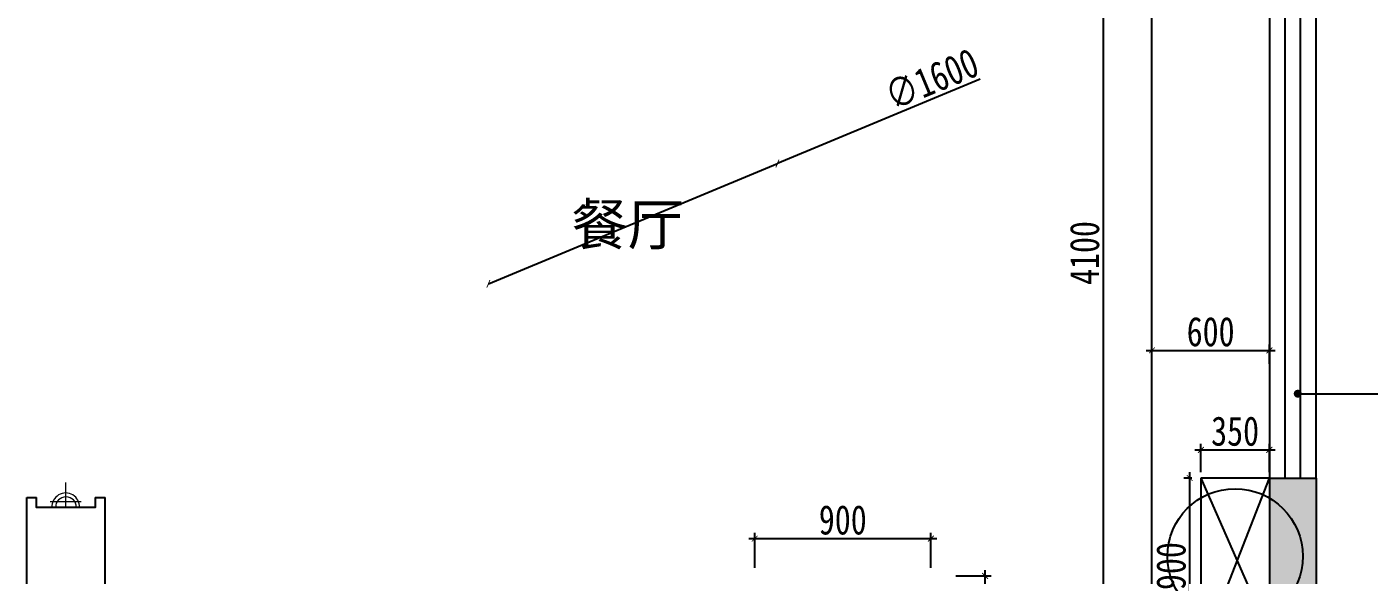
# Model space of a CAD drawing. Header units: millimetres. Extents: x -41640 to 3079702, y -5257903 to 68462.
# Drawn here: x -22671 to -15811, y 40711 to 43513 of the extents above; entities that cross this region are included whole.
import ezdxf

# ---------------------------------------------------------------- set-up
doc = ezdxf.new("R2010")
doc.units = ezdxf.units.MM
doc.header["$LTSCALE"] = 10
doc.layers.get('0').update_dxf_attribs({"color": 255})
doc.layers.get('Defpoints').update_dxf_attribs({"color": 255})
doc.layers.add('0008原建筑墙柱体', color=145, linetype='Continuous')
doc.layers.add('WALL', color=255, linetype='Continuous')
doc.layers.add('1综合天花【灯具图层】', color=50, linetype='Continuous', lineweight=13)
doc.styles.add('(图框)宋体', font='', dxfattribs={"width": 0.8})
doc.styles.get("Standard").update_dxf_attribs({"font": ''})
doc.styles.add('邓林', font='simhei.ttf')
doc.styles.get('(图框)宋体').set_extended_font_data('SimSun')
doc.styles.get('Standard').set_extended_font_data('SimSun')
doc.dimstyles.get("Standard").update_dxf_attribs({"dimtxt": 0.18, "dimasz": 0.18, "dimexe": 0.18, "dimexo": 0.0625, "dimgap": 0.09, "dimtad": 0, "dimtih": 1, "dimtoh": 1, "dimdec": 4, "dimzin": 0, "dimdsep": 46, "dimtxsty": 'Standard', "dimcen": 0.09, "dimadec": 0, "dimazin": 0, "dimtfac": 1, "dimtdec": 4, "dimtofl": 0, "dimtmove": 0, "dimatfit": 3, "dimfxl": 1, "dimtolj": 1, "dimtzin": 0, "dimarcsym": 0})

# ---------------------------------------------------------------- blocks, each defined once
blk = doc.blocks.new('_ArchTick')
at = {"color": 0, "linetype": 'ByBlock', "const_width": 0.15}
blk.add_lwpolyline([(-0.5, -0.5), (0.5, 0.5)], dxfattribs=at)
blk = doc.blocks.new('*D593')
at = {"color": 250, "lineweight": -2}
for p, q in [((-17351.1, 45111.9), (-17351.1, 45291.9)), ((-16321.1, 45137), (-16321.1, 45291.9)), ((-17381.1, 45261.9), (-16291.1, 45261.9))]:
    blk.add_line(p, q, dxfattribs=at)
at = {"layer": 'Defpoints', "color": 0, "lineweight": 30}
for p in [(-16321.1, 45261.9), (-16321.1, 45107), (-17351.1, -5248517.4)]:
    blk.add_point(p, dxfattribs=at)
at = {"color": 250, "lineweight": -2, "xscale": 30, "yscale": 30, "zscale": 30, "rotation": 180}
blk.add_blockref('_ArchTick', (-17351.1, 45261.9), dxfattribs=at)
at = {"color": 250, "lineweight": -2, "xscale": 30, "yscale": 30, "zscale": 30}
blk.add_blockref('_ArchTick', (-16321.1, 45261.9), dxfattribs=at)
at = {"color": 45, "insert": (-16836.1, 45356.9), "char_height": 150, "attachment_point": 5, "style": '(图框)宋体', "bg_fill": 3, "box_fill_scale": 1.1, "bg_fill_color": 256, "bg_fill_true_color": 13158600, "bg_fill_transparency": 15141344}
blk.add_mtext('1030', dxfattribs=at)
blk = doc.blocks.new('_Dot')
at = {"color": 0, "linetype": 'ByBlock', "lineweight": -2}
blk.add_line((-0.5, 0), (-1, 0), dxfattribs=at)
at = {"color": 0, "linetype": 'ByBlock', "const_width": 0.5}
blk.add_lwpolyline([(-0.25, 0, 1), (0.25, 0, 1)], format="xyb", close=True, dxfattribs=at)
blk = doc.blocks.new('DOT')
at = {"color": 0, "linetype": 'ByBlock'}
blk.add_line((-0.35, 0), (-1, 0), dxfattribs=at)
at = {"color": 0, "linetype": 'ByBlock', "const_width": 0.35}
blk.add_lwpolyline([(-0.175, 0, 1), (0.175, 0, 1)], format="xyb", close=True, dxfattribs=at)
blk = doc.blocks.new('*D596')
at = {"color": 250, "lineweight": -2}
for p in [(-17799.4, 43245.5), (-20312.3, 42199.6)]:
    blk.add_line(p, (-18835.1, 42814.4), dxfattribs=at)
at = {"layer": 'Defpoints', "color": 0, "lineweight": 30}
for p in [(-18835.1, 42814.4, 0), (-20312.3, 42199.6, 0)]:
    blk.add_point(p, dxfattribs=at)
at = {"color": 250, "lineweight": -2, "xscale": 30, "yscale": 30, "zscale": 30}
for p, rotation in [((-18835.1, 42814.4), 202.5971647807374), ((-20312.3, 42199.6), 22.59716478073737)]:
    blk.add_blockref('_ArchTick', p, dxfattribs=dict(at, rotation=rotation))
at = {"color": 45, "insert": (-18046.6, 43245.5), "char_height": 150, "attachment_point": 5, "rotation": 22.59716, "style": '(图框)宋体', "bg_fill": 3, "box_fill_scale": 1.1, "bg_fill_color": 256, "bg_fill_true_color": 13158600, "bg_fill_transparency": 15141344}
blk.add_mtext('∅1600', dxfattribs=at)
blk = doc.blocks.new('*D597')
at = {"color": 250, "lineweight": -2}
for p, q in [((-17019.7, 44407), (-17199.7, 44407)), ((-17169.7, 44437), (-17169.7, 40277.4)), ((-17019.7, 40307.4), (-17199.7, 40307.4))]:
    blk.add_line(p, q, dxfattribs=at)
at = {"layer": 'Defpoints', "color": 0, "lineweight": 30}
for p in [(-16921.1, 44407), (-17169.7, 40307.4), (-16921.1, 40307.4)]:
    blk.add_point(p, dxfattribs=at)
at = {"color": 250, "lineweight": -2, "xscale": 30, "yscale": 30, "zscale": 30}
for p, rotation in [((-17169.7, 44407), 90), ((-17169.7, 40307.4), 270)]:
    blk.add_blockref('_ArchTick', p, dxfattribs=dict(at, rotation=rotation))
at = {"color": 45, "insert": (-17264.7, 42357.2), "char_height": 150, "attachment_point": 5, "rotation": 90, "style": '(图框)宋体', "bg_fill": 3, "box_fill_scale": 1.1, "bg_fill_color": 256, "bg_fill_true_color": 13158600, "bg_fill_transparency": 6370652}
blk.add_mtext('4100', dxfattribs=at)
blk = doc.blocks.new('*D599')
at = {"color": 250, "lineweight": -2}
for p, q in [((-16951.1, 41859.5), (-16291.1, 41859.5)), ((-16921.1, 41791.1), (-16921.1, 41889.5)), ((-16321.1, 41791.1), (-16321.1, 41889.5))]:
    blk.add_line(p, q, dxfattribs=at)
at = {"layer": 'Defpoints', "color": 0, "lineweight": 30}
for p in [(-16321.1, 41859.5), (-16921.1, 41761.1), (-16321.1, 41761.1)]:
    blk.add_point(p, dxfattribs=at)
at = {"color": 250, "lineweight": -2, "xscale": 30, "yscale": 30, "zscale": 30, "rotation": 180}
blk.add_blockref('_ArchTick', (-16921.1, 41859.5), dxfattribs=at)
at = {"color": 250, "lineweight": -2, "xscale": 30, "yscale": 30, "zscale": 30}
blk.add_blockref('_ArchTick', (-16321.1, 41859.5), dxfattribs=at)
at = {"color": 45, "insert": (-16621.1, 41954.5), "char_height": 150, "attachment_point": 5, "style": '(图框)宋体', "bg_fill": 3, "box_fill_scale": 1.1, "bg_fill_color": 256, "bg_fill_true_color": 13158600, "bg_fill_transparency": 14105748}
blk.add_mtext('600', dxfattribs=at)
blk = doc.blocks.new('*D466')
at = {"color": 250, "lineweight": -2}
for p, q in [((-16728, 40277.4), (-16728, 41237)), ((-16718, 41207), (-16758, 41207)), ((-16718, 40307.4), (-16758, 40307.4))]:
    blk.add_line(p, q, dxfattribs=at)
at = {"layer": 'Defpoints', "color": 0, "lineweight": 30}
for p in [(-16728, 41207), (-16688, 41207), (-16688, 40307.4, 0)]:
    blk.add_point(p, dxfattribs=at)
at = {"color": 250, "lineweight": -2, "xscale": 30, "yscale": 30, "zscale": 30}
for p, rotation in [((-16728, 41207), 90), ((-16728, 40307.4), 270)]:
    blk.add_blockref('_ArchTick', p, dxfattribs=dict(at, rotation=rotation))
at = {"color": 45, "insert": (-16823, 40757.2), "char_height": 150, "attachment_point": 5, "rotation": 90, "style": '(图框)宋体', "bg_fill": 3, "box_fill_scale": 1.1, "bg_fill_color": 256, "bg_fill_true_color": 13158600, "bg_fill_transparency": 14106264}
blk.add_mtext('900', dxfattribs=at)
blk = doc.blocks.new('*D600')
at = {"color": 250, "lineweight": -2}
for p, q in [((-16671.1, 41237), (-16671.1, 41381.1)), ((-16321.1, 41237), (-16321.1, 41381.1)), ((-16701.1, 41351.1), (-16291.1, 41351.1))]:
    blk.add_line(p, q, dxfattribs=at)
at = {"layer": 'Defpoints', "color": 0, "lineweight": 30}
for p in [(-16321.1, 41351.1), (-16671.1, 41207), (-16321.1, 41207)]:
    blk.add_point(p, dxfattribs=at)
at = {"color": 250, "lineweight": -2, "xscale": 30, "yscale": 30, "zscale": 30, "rotation": 180}
blk.add_blockref('_ArchTick', (-16671.1, 41351.1), dxfattribs=at)
at = {"color": 250, "lineweight": -2, "xscale": 30, "yscale": 30, "zscale": 30}
blk.add_blockref('_ArchTick', (-16321.1, 41351.1), dxfattribs=at)
at = {"color": 45, "insert": (-16496.1, 41446.1), "char_height": 150, "attachment_point": 5, "style": '(图框)宋体', "bg_fill": 3, "box_fill_scale": 1.1, "bg_fill_color": 256, "bg_fill_true_color": 13158600, "bg_fill_transparency": 14106264}
blk.add_mtext('350', dxfattribs=at)
blk = doc.blocks.new('*D649')
at = {"color": 250, "lineweight": -2}
for p, q in [((-17923.6, 40707), (-17743.6, 40707)), ((-17773.6, 39177), (-17773.6, 40737)), ((-17923.6, 39207), (-17743.6, 39207))]:
    blk.add_line(p, q, dxfattribs=at)
at = {"layer": 'Defpoints', "color": 0, "lineweight": 30}
for p in [(-18051.1, 40707, 0), (-17773.6, 40707), (-18051.1, 39207, 0)]:
    blk.add_point(p, dxfattribs=at)
at = {"color": 250, "lineweight": -2, "xscale": 30, "yscale": 30, "zscale": 30}
for p, rotation in [((-17773.6, 40707), 90), ((-17773.6, 39207), 270)]:
    blk.add_blockref('_ArchTick', p, dxfattribs=dict(at, rotation=rotation))
at = {"color": 45, "insert": (-17868.6, 39957), "char_height": 150, "attachment_point": 5, "rotation": 90, "style": '(图框)宋体', "bg_fill": 3, "box_fill_scale": 1.1, "bg_fill_color": 256, "bg_fill_true_color": 13158600, "bg_fill_transparency": 5537488}
blk.add_mtext('1500', dxfattribs=at)
blk = doc.blocks.new('*D650')
at = {"color": 250, "lineweight": -2}
for p, q in [((-18981.1, 40897.4), (-18021.1, 40897.4)), ((-18951.1, 40747.4), (-18951.1, 40927.4)), ((-18051.1, 40747.4), (-18051.1, 40927.4))]:
    blk.add_line(p, q, dxfattribs=at)
at = {"layer": 'Defpoints', "color": 0, "lineweight": 30}
for p in [(-18051.1, 40897.4), (-18951.1, 40707, 0), (-18051.1, 40707, 0)]:
    blk.add_point(p, dxfattribs=at)
at = {"color": 250, "lineweight": -2, "xscale": 30, "yscale": 30, "zscale": 30, "rotation": 180}
blk.add_blockref('_ArchTick', (-18951.1, 40897.4), dxfattribs=at)
at = {"color": 250, "lineweight": -2, "xscale": 30, "yscale": 30, "zscale": 30}
blk.add_blockref('_ArchTick', (-18051.1, 40897.4), dxfattribs=at)
at = {"color": 45, "insert": (-18501.1, 40992.4), "char_height": 150, "attachment_point": 5, "style": '(图框)宋体', "bg_fill": 3, "box_fill_scale": 1.1, "bg_fill_color": 256, "bg_fill_true_color": 13158600, "bg_fill_transparency": 0}
blk.add_mtext('900', dxfattribs=at)

msp = doc.modelspace()

# ---------------------------------------------------------------- hatches: boundary and pattern name
at = {"layer": '0008原建筑墙柱体'}
msp.add_hatch(color=252, dxfattribs=at).paths.add_polyline_path([(-16081.1, 41207), (-16321.1, 41207), (-16321.1, 40351), (-16321.1, 40307), (-16081.1, 40307), (-16081.1, 40627)])

# ---------------------------------------------------------------- linework, layer by layer
at = {"color": 45, "ltscale": 0.5}
for p, q in [((-16921.1, 38177), (-16921.1, 44407)), ((-16321.1, 43807), (-16321.1, 41207)), ((-16081.1, 41207), (-16081.1, 43807)), ((-16671.1, 41207), (-16671.1, 40307.4)), ((-16321.1, 41207), (-16671.1, 41207))]:
    msp.add_line(p, q, dxfattribs=at)
at = {"color": 8, "ltscale": 0.5}
for p, q in [((-16241.1, 43807), (-16241.1, 41207)), ((-16161.1, 41207), (-16161.1, 43807))]:
    msp.add_line(p, q, dxfattribs=at)
at = {"color": 7}
for p, q in [((-16321.1, 41207), (-16321.1, 40351)), ((-16081.1, 41207), (-16081.1, 40351))]:
    msp.add_line(p, q, dxfattribs=at)
at = {"color": 7, "ltscale": 0.5}
for p, q in [((-16321.1, 41207), (-16081.1, 41207)), ((-22671.1, 41107), (-22621.1, 41107)), ((-22321.1, 41107), (-22271.1, 41107))]:
    msp.add_line(p, q, dxfattribs=at)
at = {"color": 250, "ltscale": 0.5}
for points in [[(-16671.1, 40307.4), (-16321.1, 41207)], [(-16671.1, 41207), (-16321.1, 40407)]]:
    msp.add_lwpolyline(points, dxfattribs=at)
at = {"color": 7, "ltscale": 0.5}
for points in [[(-22671.1, 40607), (-22671.1, 41107)], [(-22271.1, 40607), (-22271.1, 41107)]]:
    msp.add_lwpolyline(points, dxfattribs=at)
at = {"color": 7}
msp.add_lwpolyline([(-22321.1, 41107), (-22321.1, 41057), (-22621.1, 41057), (-22621.1, 41107)], dxfattribs=at)
at = {"layer": '1综合天花【灯具图层】', "color": 45, "lineweight": 15}
for p, q in [((-22471.1, 41057), (-22471.1, 41184.2)), ((-22571.5, 41057), (-22364.7, 41057)), ((-22552.3, 41087.2, 2721.9), (-22393.1, 41087.2, 2721.9))]:
    msp.add_line(p, q, dxfattribs=at)
for centre, radius, start, end in [((-22472.5, 41060), 70.7, 357.57004, 182.42996), ((-22471.1, 41057), 53.7, 0, 180)]:
    msp.add_arc(centre, radius, start, end, dxfattribs=at)

# ---------------------------------------------------------------- texts
at = {"layer": 'WALL', "color": 45, "linetype": 'ByBlock', "style": '邓林'}
msp.add_text('餐厅', height=211.2, dxfattribs=at).set_placement((-19889, 42397.8, 0))

# ---------------------------------------------------------------- dimensions: what is measured, and where the dimension line sits
at = {"color": 250}
dim = msp.add_linear_dim(base=(-17773.6, 40707), p1=(-18051.1, 39207, 0), p2=(-18051.1, 40707, 0), angle=90, dimstyle='Standard', override={"dimtxt": 150, "dimasz": 30, "dimexe": 30, "dimexo": 30, "dimgap": 20, "dimtad": 1, "dimtih": 0, "dimtoh": 0, "dimdec": 0, "dimzin": 8, "dimdsep": 44, "dimtxsty": '(图框)宋体', "dimblk": 'ArchTick', "dimcen": 0.6, "dimdle": 30, "dimclrd": 250, "dimclre": 250, "dimclrt": 45, "dimtdec": 0, "dimtofl": 1, "dimtmove": 1, "dimldrblk": 'DOT', "dimfxl": 150, "dimfxlon": 1, "dimtfill": 1, "dimtolj": 0, "dimtzin": 8, "dimarcsym": 1}, dxfattribs=at)
dim.commit()
dim.dimension.update_dxf_attribs({"geometry": '*D649', "text_midpoint": (-17868.6, 39957)})

# ---------------------------------------------------------------- leaders
at = {"layer": 'WALL', "color": 45, "linetype": 'ByBlock'}
msp.add_leader([(-16175.9, 41638.1), (-12222.6, 41638.1)], dimstyle='Standard', override={"dimtxt": 120, "dimasz": 58, "dimexe": 40, "dimexo": 40, "dimgap": 40, "dimtih": 0, "dimtoh": 0, "dimdec": 0, "dimzin": 8, "dimdsep": 44, "dimcen": 2.5, "dimdle": 20, "dimclrd": 250, "dimclre": 250, "dimclrt": 45, "dimtdec": 0, "dimtofl": 1, "dimtmove": 1, "dimldrblk": 'Dot', "dimfxl": 1.25, "dimtfill": 1, "dimtolj": 0, "dimtzin": 8}, dxfattribs=at)

# ---------------------------------------------------------------- next in the draw order: dimensions: what is measured, and where the dimension line sits
at = {"color": 250}
for base, p1, p2, picture, middle in [((-16321.1, 45261.9), (-17351.1, -5248517.4), (-16321.1, 45107), '*D593', (-16836.1, 45356.9)), ((-18051.1, 40897.4), (-18951.1, 40707, 0), (-18051.1, 40707, 0), '*D650', (-18501.1, 40992.4))]:
    dim = msp.add_linear_dim(base=base, p1=p1, p2=p2, dimstyle='Standard', override={"dimtxt": 150, "dimasz": 30, "dimexe": 30, "dimexo": 30, "dimgap": 20, "dimtad": 1, "dimtih": 0, "dimtoh": 0, "dimdec": 0, "dimzin": 8, "dimdsep": 44, "dimtxsty": '(图框)宋体', "dimblk": 'ArchTick', "dimcen": 0.6, "dimdle": 30, "dimclrd": 250, "dimclre": 250, "dimclrt": 45, "dimtdec": 0, "dimtofl": 1, "dimtmove": 1, "dimldrblk": 'DOT', "dimfxl": 150, "dimfxlon": 1, "dimtfill": 1, "dimtolj": 0, "dimtzin": 8, "dimarcsym": 1}, dxfattribs=at)
    dim.commit()
    dim.dimension.update_dxf_attribs({"geometry": picture, "text_midpoint": middle})
dim = msp.add_diameter_dim_2p(p1=(-20312.3, 42199.6, 0), p2=(-18835.1, 42814.4, 0), dimstyle='Standard', override={"dimtxt": 150, "dimasz": 30, "dimexe": 30, "dimexo": 30, "dimgap": 20, "dimtad": 1, "dimtih": 0, "dimtoh": 0, "dimdec": 0, "dimzin": 8, "dimdsep": 44, "dimtxsty": '(图框)宋体', "dimblk": 'ArchTick', "dimcen": 0.6, "dimdle": 30, "dimclrd": 250, "dimclre": 250, "dimclrt": 45, "dimtdec": 0, "dimtofl": 1, "dimtmove": 1, "dimldrblk": 'DOT', "dimfxl": 150, "dimfxlon": 1, "dimtfill": 1, "dimtolj": 0, "dimtzin": 8, "dimarcsym": 1}, dxfattribs=at)
dim.commit()
dim.dimension.update_dxf_attribs({"geometry": '*D596', "text_midpoint": (-18010.1, 43157.8), "dimtype": 163})

# ---------------------------------------------------------------- next in the draw order: dimensions: what is measured, and where the dimension line sits
dim = msp.add_linear_dim(base=(-17169.7, 40307.4), p1=(-16921.1, 44407), p2=(-16921.1, 40307.4), angle=90, dimstyle='Standard', override={"dimtxt": 150, "dimasz": 30, "dimexe": 30, "dimexo": 30, "dimgap": 20, "dimtad": 1, "dimtih": 0, "dimtoh": 0, "dimdec": 0, "dimzin": 8, "dimdsep": 44, "dimtxsty": '(图框)宋体', "dimblk": 'ArchTick', "dimcen": 0.6, "dimdle": 30, "dimclrd": 250, "dimclre": 250, "dimclrt": 45, "dimtdec": 0, "dimtofl": 1, "dimtmove": 1, "dimldrblk": 'DOT', "dimfxl": 150, "dimfxlon": 1, "dimtfill": 1, "dimtolj": 0, "dimtzin": 8, "dimarcsym": 1}, dxfattribs=at)
dim.commit()
dim.dimension.update_dxf_attribs({"geometry": '*D597', "text_midpoint": (-17264.7, 42357.2)})

# ---------------------------------------------------------------- next in the draw order: dimensions: what is measured, and where the dimension line sits
dim = msp.add_linear_dim(base=(-16321.1, 41859.5), p1=(-16921.1, 41761.1), p2=(-16321.1, 41761.1), dimstyle='Standard', override={"dimtxt": 150, "dimasz": 30, "dimexe": 30, "dimexo": 30, "dimgap": 20, "dimtad": 1, "dimtih": 0, "dimtoh": 0, "dimdec": 0, "dimzin": 8, "dimdsep": 44, "dimtxsty": '(图框)宋体', "dimblk": 'ArchTick', "dimcen": 0.6, "dimdle": 30, "dimclrd": 250, "dimclre": 250, "dimclrt": 45, "dimtdec": 0, "dimtofl": 1, "dimtmove": 1, "dimldrblk": 'DOT', "dimfxl": 150, "dimfxlon": 1, "dimtfill": 1, "dimtolj": 0, "dimtzin": 8, "dimarcsym": 1}, dxfattribs=at)
dim.commit()
dim.dimension.update_dxf_attribs({"geometry": '*D599', "text_midpoint": (-16621.1, 41954.5)})
dim = msp.add_linear_dim(base=(-16728, 41207), p1=(-16688, 40307.4, 0), p2=(-16688, 41207), angle=90, dimstyle='Standard', override={"dimtxt": 150, "dimasz": 30, "dimexe": 30, "dimexo": 30, "dimgap": 20, "dimtad": 1, "dimtih": 0, "dimtoh": 0, "dimdec": 0, "dimzin": 8, "dimdsep": 44, "dimtxsty": '(图框)宋体', "dimblk": 'ArchTick', "dimcen": 0.6, "dimdle": 30, "dimclrd": 250, "dimclre": 250, "dimclrt": 45, "dimtdec": 0, "dimtofl": 1, "dimtmove": 1, "dimldrblk": 'DOT', "dimfxl": 150, "dimfxlon": 1, "dimtfill": 1, "dimtolj": 0, "dimtzin": 8, "dimarcsym": 1}, dxfattribs=at)
dim.commit()
dim.dimension.update_dxf_attribs({"geometry": '*D466', "text_midpoint": (-16823, 40757.2)})

# ---------------------------------------------------------------- next in the draw order: linework, layer by layer
at = {"color": 7, "ltscale": 0.5}
msp.add_circle((-16496.1, 40807), 345.7, dxfattribs=at)

# ---------------------------------------------------------------- next in the draw order: dimensions: what is measured, and where the dimension line sits
at = {"color": 250}
dim = msp.add_linear_dim(base=(-16321.1, 41351.1), p1=(-16671.1, 41207), p2=(-16321.1, 41207), dimstyle='Standard', override={"dimtxt": 150, "dimasz": 30, "dimexe": 30, "dimexo": 30, "dimgap": 20, "dimtad": 1, "dimtih": 0, "dimtoh": 0, "dimdec": 0, "dimzin": 8, "dimdsep": 44, "dimtxsty": '(图框)宋体', "dimblk": 'ArchTick', "dimcen": 0.6, "dimdle": 30, "dimclrd": 250, "dimclre": 250, "dimclrt": 45, "dimtdec": 0, "dimtofl": 1, "dimtmove": 1, "dimldrblk": 'DOT', "dimfxl": 150, "dimfxlon": 1, "dimtfill": 1, "dimtolj": 0, "dimtzin": 8, "dimarcsym": 1}, dxfattribs=at)
dim.commit()
dim.dimension.update_dxf_attribs({"geometry": '*D600', "text_midpoint": (-16496.1, 41446.1)})

doc.saveas('drawing.dxf')
